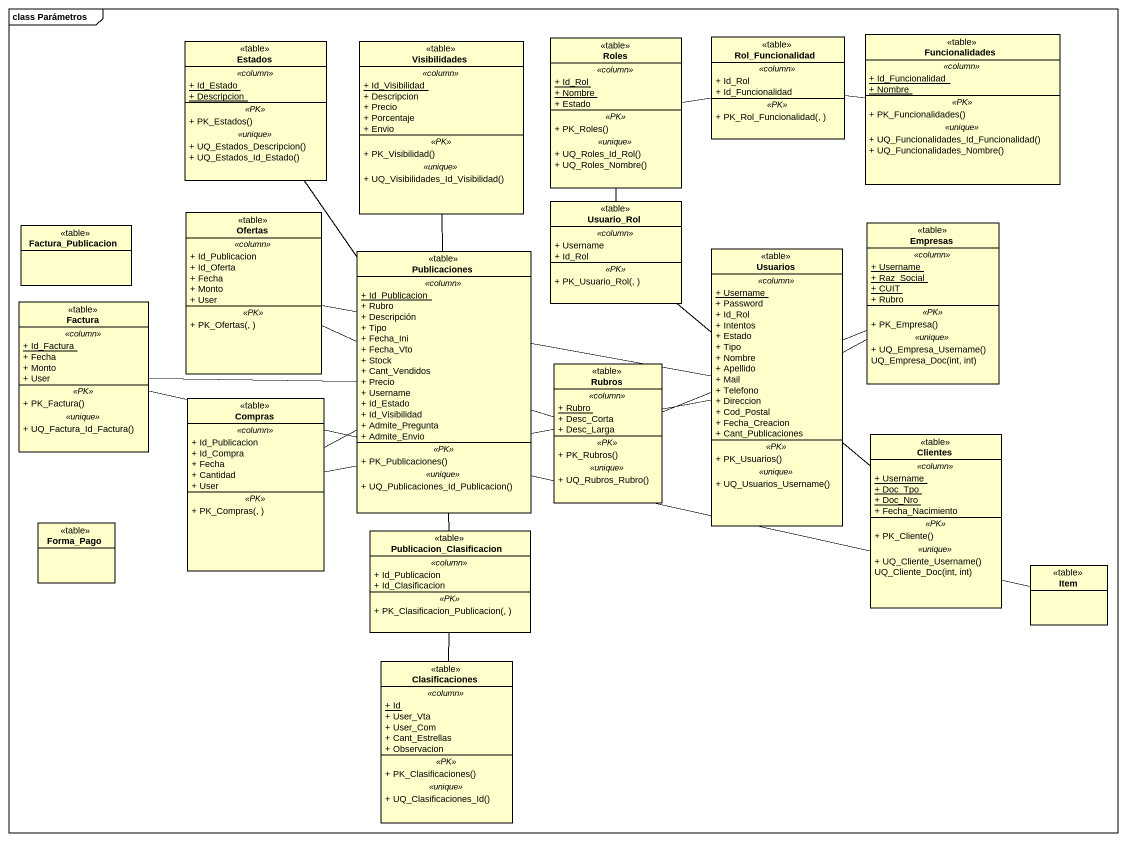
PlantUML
@startuml
mainframe class Parámetros
hide circle
hide empty members
skinparam classAttributeIconSize 0
class Estados <<table>> {
  .. <<column>> ..
  {static} + Id_Estado
  {static} + Descripcion
  .. <<PK>> ..
  + PK_Estados()
  .. <<unique>> ..
  + UQ_Estados_Descripcion()
  + UQ_Estados_Id_Estado()
}
class Visibilidades <<table>> {
  .. <<column>> ..
  {static} + Id_Visibilidad
  + Descripcion
  + Precio
  + Porcentaje
  + Envio
  .. <<PK>> ..
  + PK_Visibilidad()
  .. <<unique>> ..
  + UQ_Visibilidades_Id_Visibilidad()
}
class Roles <<table>> {
  .. <<column>> ..
  {static} + Id_Rol
  {static} + Nombre
  + Estado
  .. <<PK>> ..
  + PK_Roles()
  .. <<unique>> ..
  + UQ_Roles_Id_Rol()
  + UQ_Roles_Nombre()
}
class Rol_Funcionalidad <<table>> {
  .. <<column>> ..
  + Id_Rol
  + Id_Funcionalidad
  .. <<PK>> ..
  + PK_Rol_Funcionalidad(, )
}
class Funcionalidades <<table>> {
  .. <<column>> ..
  {static} + Id_Funcionalidad
  {static} + Nombre
  .. <<PK>> ..
  + PK_Funcionalidades()
  .. <<unique>> ..
  + UQ_Funcionalidades_Id_Funcionalidad()
  + UQ_Funcionalidades_Nombre()
}
class Ofertas <<table>> {
  .. <<column>> ..
  + Id_Publicacion
  + Id_Oferta
  + Fecha
  + Monto
  + User
  .. <<PK>> ..
  + PK_Ofertas(, )
}
class Usuario_Rol <<table>> {
  .. <<column>> ..
  + Username
  + Id_Rol
  .. <<PK>> ..
  + PK_Usuario_Rol(, )
}
class Factura_Publicacion <<table>>
class Publicaciones <<table>> {
  .. <<column>> ..
  {static} + Id_Publicacion
  + Rubro
  + Descripción
  + Tipo
  + Fecha_Ini
  + Fecha_Vto
  + Stock
  + Cant_Vendidos
  + Precio
  + Username
  + Id_Estado
  + Id_Visibilidad
  + Admite_Pregunta
  + Admite_Envio
  .. <<PK>> ..
  + PK_Publicaciones()
  .. <<unique>> ..
  + UQ_Publicaciones_Id_Publicacion()
}
class Usuarios <<table>> {
  .. <<column>> ..
  {static} + Username
  + Password
  + Id_Rol
  + Intentos
  + Estado
  + Tipo
  + Nombre
  + Apellido
  + Mail
  + Telefono
  + Direccion
  + Cod_Postal
  + Fecha_Creacion
  + Cant_Publicaciones
  .. <<PK>> ..
  + PK_Usuarios()
  .. <<unique>> ..
  + UQ_Usuarios_Username()
}
class Empresas <<table>> {
  .. <<column>> ..
  {static} + Username
  {static} + Raz_Social
  {static} + CUIT
  + Rubro
  .. <<PK>> ..
  + PK_Empresa()
  .. <<unique>> ..
  + UQ_Empresa_Username()
  UQ_Empresa_Doc(int, int)
}
class Factura <<table>> {
  .. <<column>> ..
  {static} + Id_Factura
  + Fecha
  + Monto
  + User
  .. <<PK>> ..
  + PK_Factura()
  .. <<unique>> ..
  + UQ_Factura_Id_Factura()
}
class Rubros <<table>> {
  .. <<column>> ..
  {static} + Rubro
  + Desc_Corta
  + Desc_Larga
  .. <<PK>> ..
  + PK_Rubros()
  .. <<unique>> ..
  + UQ_Rubros_Rubro()
}
class Compras <<table>> {
  .. <<column>> ..
  + Id_Publicacion
  + Id_Compra
  + Fecha
  + Cantidad
  + User
  .. <<PK>> ..
  + PK_Compras(, )
}
class Clientes <<table>> {
  .. <<column>> ..
  {static} + Username
  {static} + Doc_Tpo
  {static} + Doc_Nro
  + Fecha_Nacimiento
  .. <<PK>> ..
  + PK_Cliente()
  .. <<unique>> ..
  + UQ_Cliente_Username()
  UQ_Cliente_Doc(int, int)
}
class Forma_Pago <<table>>
class Publicacion_Clasificacion <<table>> {
  .. <<column>> ..
  + Id_Publicacion
  + Id_Clasificacion
  .. <<PK>> ..
  + PK_Clasificacion_Publicacion(, )
}
class Item <<table>>
class Clasificaciones <<table>> {
  .. <<column>> ..
  {static} + Id
  + User_Vta
  + User_Com
  + Cant_Estrellas
  + Observacion
  .. <<PK>> ..
  + PK_Clasificaciones()
  .. <<unique>> ..
  + UQ_Clasificaciones_Id()
}
Estados -- Publicaciones
Rol_Funcionalidad -left- Roles
Funcionalidades -left- Rol_Funcionalidad
Ofertas -right- Publicaciones
Ofertas -right- Usuarios
Usuario_Rol -up- Roles
Publicaciones -up- Visibilidades
Publicaciones -right- Rubros
Publicaciones -- Publicacion_Clasificacion
Usuarios -up- Usuario_Rol
Usuarios -right- Empresas
Usuarios -- Clientes
Factura -right- Publicaciones
Rubros -right- Empresas
Compras -right- Publicaciones
Compras -right- Usuarios
Item -left- Factura
Clasificaciones -up- Publicacion_Clasificacion
@enduml
